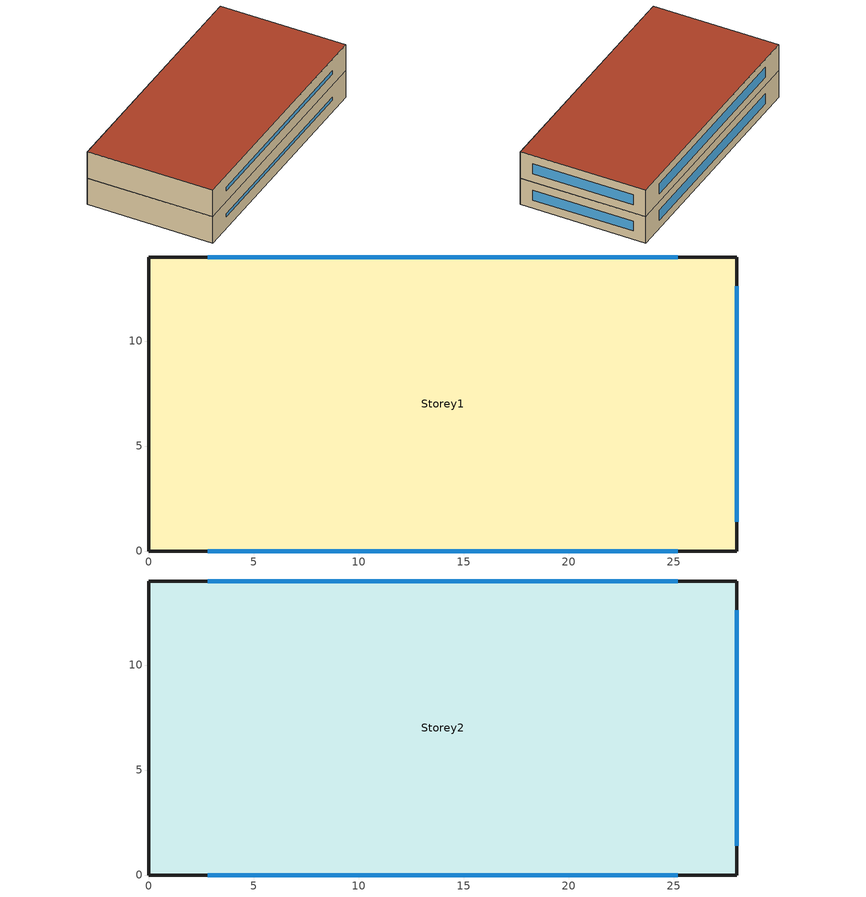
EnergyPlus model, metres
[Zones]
Storey1
 floor ground (FloorAssembly): 0,0 0,14 28,14 28,0 z0
 wall outside (ExtWall): 0,0 28,0 28,14 0,14 0,0 z0:3.2
 window (WindowConstruction): 2.8,0 25.2,0 z1.4:1.8; 25.2,14 2.8,14 / 28,1.4 28,12.6 z1:2.2
Storey2
 floor to Storey1 (FloorAssembly): 0,0 0,14 28,14 28,0 z3.2
 wall outside (ExtWall): 0,0 28,0 28,14 0,14 0,0 z3.2:6.4
 window (WindowConstruction): 2.8,0 25.2,0 z4.6:5; 25.2,14 2.8,14 / 28,1.4 28,12.6 z4.2:5.4
 roof outside (RoofAssembly): 0,0 28,0 28,14 0,14 z6.4
[Building]
Office: 25, Suburbs, 0.04, 0.4, FullExterior, 25, 6
[Material]
MetalSkin; MetalDeck: Smooth, 0.0015, 45, 7800, 500
WallInsulation: Rough, 0.0693, 0.04, 30, 1400
GypsumBoard: Smooth, 0.0127, 0.16, 784.9, 830
HeavyConcrete100: MediumRough, 0.1, 1.311, 2240, 836.8
RoofMembrane: Smooth, 0.0095, 0.16, 1100, 1000
RoofInsulation: Rough, 0.1921, 0.04, 30, 1400
Carpet: Rough, 0.0127, 0.06, 288, 1380
[Construction]
ExtWall: MetalSkin, WallInsulation, GypsumBoard
RoofAssembly: RoofMembrane, RoofInsulation, MetalDeck
FloorAssembly: HeavyConcrete100, Carpet
WindowConstruction: Glazing
[WindowMaterial:SimpleGlazingSystem]
Glazing: 3.4, 0.5, 0.72
[Zone]
Storey1; Storey2: 0, 0, 0, 0, 1, 1, autocalc, autocalc
[HVACTemplate:Thermostat]
TStat: HeatSetpointSched, , CoolSetpointSched
[People]
Storey1_People: Storey1, OccupancySched, People/Area, , 0.05, , , , ActivitySched
Storey2_People: Storey2, OccupancySched, People/Area, , 0.05, , , , ActivitySched
[Lights]
Storey1_Lights: Storey1, LightingSched, Watts/Area, , 7.4, , 0, 0.7, 0.2
Storey2_Lights: Storey2, LightingSched, Watts/Area, , 7.4, , 0, 0.7, 0.2
[ElectricEquipment]
Storey1_Equipment: Storey1, EquipmentSched, Watts/Area, , 6.6, , 0, 0.5, 0
Storey2_Equipment: Storey2, EquipmentSched, Watts/Area, , 6.6, , 0, 0.5, 0
[ZoneInfiltration:DesignFlowRate]
Storey1_Infiltration: Storey1, AlwaysOn, AirChanges/Hour, , , , 0.45, 1, 0, 0, 0
Storey2_Infiltration: Storey2, AlwaysOn, AirChanges/Hour, , , , 0.45, 1, 0, 0, 0
[HVACTemplate:Zone:Unitary]
Storey1; Storey2: TStat, , Autosize, 0.1176, OccupancySched
[Schedule:Compact]
OccupancySched: Fraction, Through: 12/31, For: Weekdays SummerDesignDay WinterDesignDay, Until: 8:00, 0, Until: 18:00, 1, Until: 24:00, 0, For: AllOtherDays, Until: 24:00, 0
LightingSched: Fraction, Through: 12/31, For: Weekdays SummerDesignDay WinterDesignDay, Until: 8:00, 0.05, Until: 18:00, 0.8, Until: 24:00, 0.05, For: AllOtherDays, Until: 24:00, 0.05
EquipmentSched: Fraction, Through: 12/31, For: Weekdays SummerDesignDay WinterDesignDay, Until: 8:00, 0.35, Until: 18:00, 1, Until: 24:00, 0.35, For: AllOtherDays, Until: 24:00, 0.35
ActivitySched: Activity, Through: 12/31, For: AllDays, Until: 24:00, 130
AlwaysOn: Fraction, Through: 12/31, For: AllDays, Until: 24:00, 1
HeatSetpointSched: Temperature, Through: 12/31, For: Weekdays SummerDesignDay WinterDesignDay, Until: 8:00, 16.5, Until: 18:00, 21.5, Until: 24:00, 16.5, For: AllOtherDays, Until: 24:00, 16.5
CoolSetpointSched: Temperature, Through: 12/31, For: Weekdays SummerDesignDay WinterDesignDay, Until: 8:00, 29.5, Until: 18:00, 24.5, Until: 24:00, 29.5, For: AllOtherDays, Until: 24:00, 29.5
